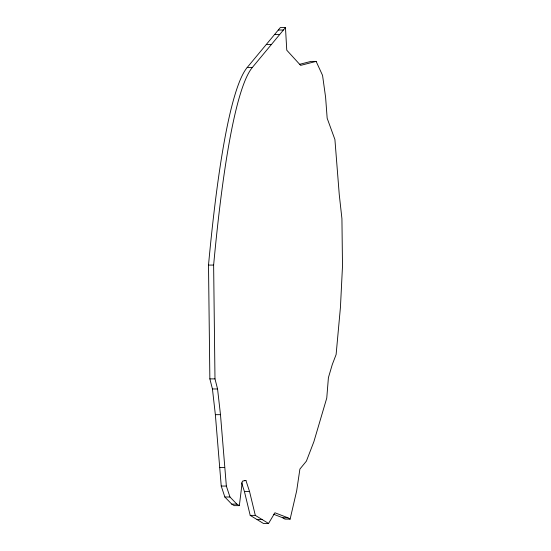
<?xml version="1.0" encoding="UTF-8"?>
<svg xmlns="http://www.w3.org/2000/svg" width="551" height="551" viewBox="0 0 551 551"><rect width="100%" height="100%" fill="white"/><g stroke="black" fill="none" stroke-linecap="round" stroke-linejoin="round"><path stroke-width="0.83" d="M316.136 61.395L300.632 65.376L286.768 50.196L285.466 27.55L280.342 27.55L247.192 67.498A635.151 63.145 90 0 0 208.505 265.079L209.862 378.881L212.438 388.965L215.358 414.669L221.233 486.058L224.849 497.009L231.744 504.124L234.223 505.639L239.348 505.639L242.33 481.181L245.918 480.444L249.52 491.43L255.32 515.385L268.544 523.45L274.921 512.774L287.911 517.782L290.122 519.125L296.679 490.817L299.896 469.08L306.397 461.132L313.87 441.723L326.757 398.077L328.41 377.642L332.267 364.59L336.11 354.562L340.442 307.251L342.495 266.154L341.93 218.719L339.258 194.586L334.912 139.52L327.163 118.245L325.607 97.334L322.555 75.391L316.136 61.395L311.012 61.395L299.592 64.329M239.348 505.639L236.868 504.124L229.974 497.009L226.351 486.058L220.483 414.669L217.562 388.965L214.986 378.881L213.63 265.079A635.151 63.145 90 0 1 252.31 67.498L285.466 27.55M278.303 30.009L283.421 30.009M274.515 34.568L279.639 34.568M266.298 44.473L271.423 44.473M247.192 67.498L252.31 67.498M208.505 265.079L213.63 265.079M209.862 378.881L214.986 378.881M212.438 388.965L217.562 388.965M215.358 414.669L220.483 414.669M219.491 467.448L224.615 467.448M244.21 480.444L245.918 480.444M221.233 486.058L226.351 486.058M241.572 482.8L244.403 491.43L249.52 491.43M224.849 497.009L229.974 497.009M231.744 504.124L236.868 504.124M244.403 491.43L250.202 515.385L255.32 515.385M273.62 514.248L282.787 517.782L287.911 517.782M290.122 519.125L284.998 519.125L282.787 517.782M257.083 519.586L262.207 519.586M268.544 523.45L263.419 523.45L250.202 515.385"/></g></svg>
